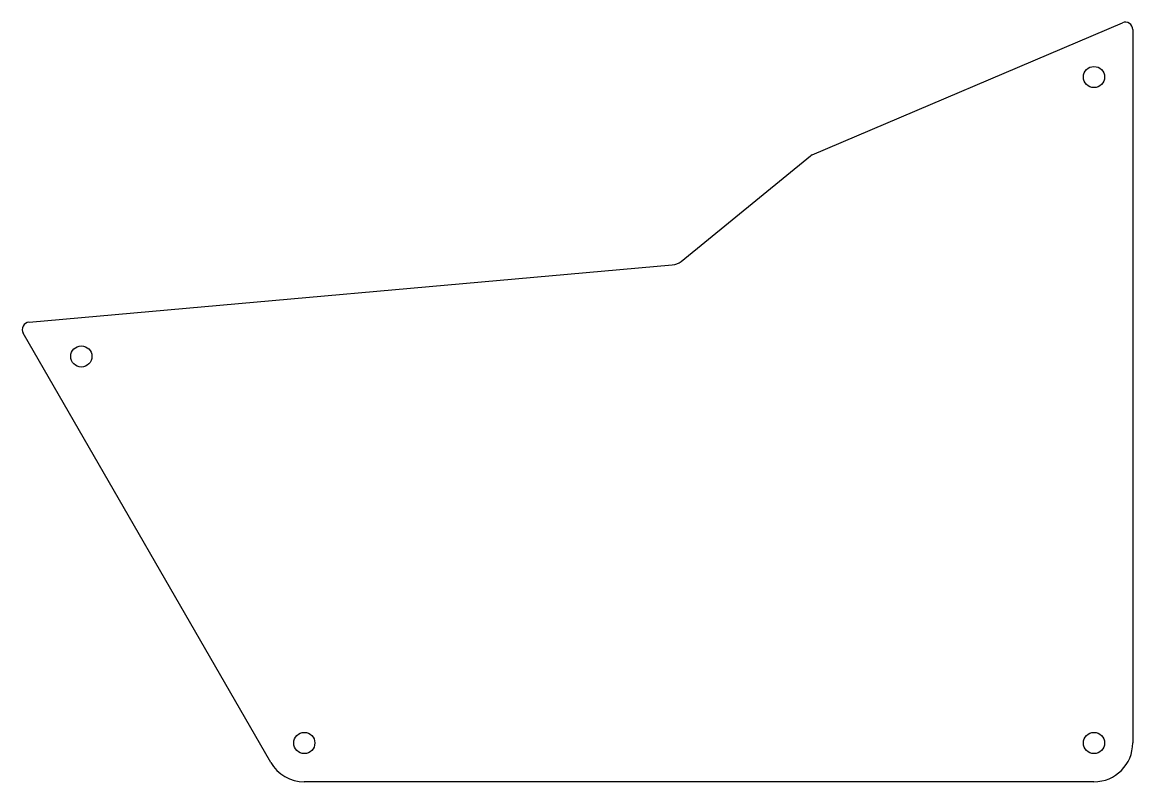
# Model space of a CAD drawing. Header units: millimetres. Extents: x -75 to 67, y -92 to 5.
import ezdxf

# ---------------------------------------------------------------- set-up
doc = ezdxf.new("R2010")
doc.units = ezdxf.units.MM

msp = doc.modelspace()

# ---------------------------------------------------------------- linework, layer by layer
at = {"color": 7, "linetype": 'Continuous', "lineweight": 25}
for p, q in [((25.88, -12.27), (65.49, 4.59)), ((66.81, 3.72), (66.81, -87.3)), ((9.12, -25.85), (25.66, -12.4)), ((-74.14, -33.61), (8.01, -26.3)), ((-43.27, -89.78), (-74.88, -35.03)), ((61.86, -92.25), (-38.99, -92.25))]:
    msp.add_line(p, q, dxfattribs=at)
for centre in [(61.86, -2.33), (-67.46, -37.98), (-38.99, -87.3), (61.86, -87.3)]:
    msp.add_circle(centre, 1.35, dxfattribs=at)
for centre, radius, start, end in [((65.86, 3.72), 0.95, 0, 113.0513), ((26.25, -13.14), 0.95, 113.0513, 129.1212), ((7.83, -24.26), 2.05, 275.0823, 309.1212), ((-74.06, -34.55), 0.95, 95.0823, 210), ((61.86, -87.3), 4.95, 270, 0), ((-38.99, -87.3), 4.95, 210, 270)]:
    msp.add_arc(centre, radius, start, end, dxfattribs=at)

doc.saveas('drawing.dxf')
